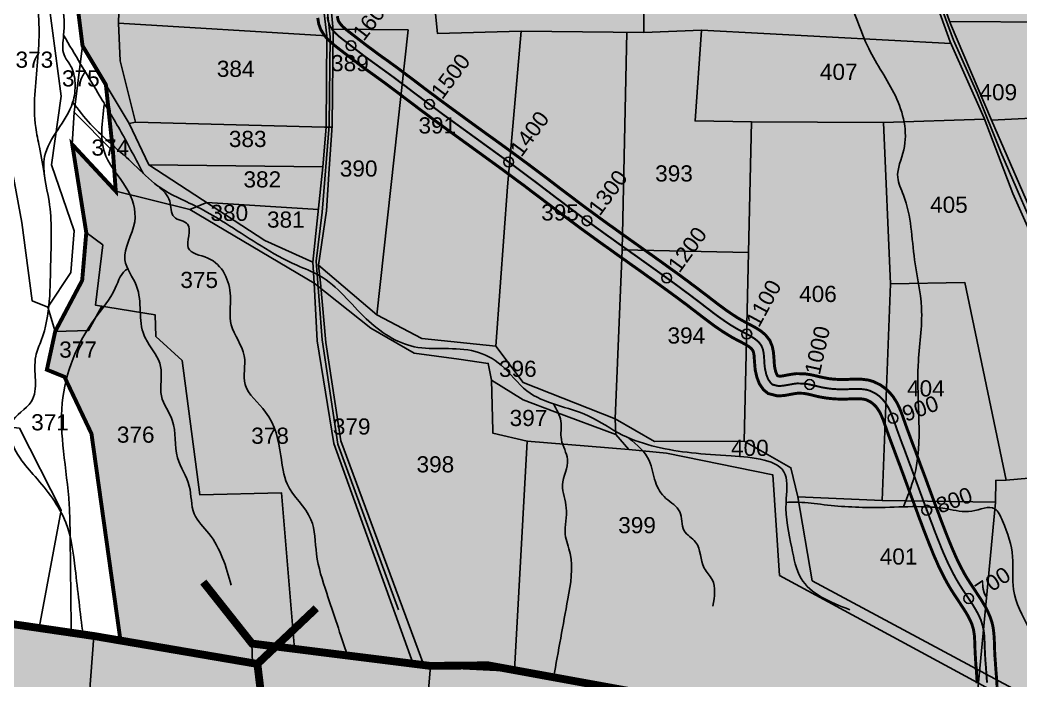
# Model space of a CAD drawing. Header units: inches. Extents: x 198958 to 218693, y 1596361 to 1611769.
# Drawn here: x 200567 to 201588, y 1604684 to 1605359 of the extents above; entities that cross this region are included whole.
import ezdxf
from ezdxf.enums import TextEntityAlignment as Align

# ---------------------------------------------------------------- set-up
doc = ezdxf.new("R2010")
doc.units = ezdxf.units.IN
doc.header["$LTSCALE"] = 15
doc.header["$MEASUREMENT"] = 0
doc.header["$PDMODE"] = 32
doc.header["$PDSIZE"] = 10
for name, pattern in [('ACAD_ISO02W100', [15, 12, -3]), ('ACAD_ISO03W100', [30, 12, -18]), ('HIDDEN2', [0.1875, 0.125, -0.0625])]:
    doc.linetypes.add(name, pattern=pattern)
for name, color, linetype in [('CANAL1', 7, 'Continuous'), ('CHANAGE', 1, 'Continuous'), ('PLOT', 7, 'Continuous'), ('PLOT NO', 7, 'Continuous'), ('PLOTS', 7, 'Continuous'), ('PLOTS NO', 7, 'Continuous'), ('ROADS', 1, 'Continuous'), ('STREAM', 4, 'Continuous'), ('STREAMS', 4, 'Continuous'), ('VILLAGE BOUNDAY', 5, 'Continuous'), ('VILLAGE BOUNDRY', 5, 'Continuous'), ('WUA-11', 3, 'Continuous')]:
    doc.layers.add(name, color=color, linetype=linetype)
doc.styles.get("Standard").update_dxf_attribs({"font": 'arial.ttf'})
pattern_1 = [(45, (0, 0), (-0.088388347648, 0.088388347648), [])]

msp = doc.modelspace()

# ---------------------------------------------------------------- hatches: boundary and pattern name
at = {"layer": 'PLOTS NO', "true_color": 0xa953a0}
h = msp.add_hatch(dxfattribs=at)
h.set_pattern_fill('ANSI31', color=215)
h.set_pattern_definition(pattern_1)
h.paths.add_polyline_path([(200669.6, 1604725.3), (200640, 1604936.4), (200614.1, 1604990.9), (200612.5, 1604994.4), (200594.5, 1605001.7), (200603, 1605040.8), (200630.5, 1605092.8), (200634.7, 1605141.6), (200620.4, 1605231.6), (200664.8, 1605183.8), (200661.9, 1605224.7), (200654.7, 1605292.6), (200630.9, 1605332.3), (200626.2, 1605369.8), (200599.5, 1605459.7), (200586.1, 1605543), (200576.3, 1605581.9), (200579, 1605637.5), (200607.6, 1605709.2), (200597.8, 1605812), (200604.8, 1605829.6), (200609.9, 1605897.4), (200594.7, 1605947.7), (200584.1, 1606001.2), (200567.7, 1606040.7), (200617.8, 1606151.4), (200637.8, 1606194.2), (200684.9, 1606400.6), (200697.3, 1606443.9), (200717.7, 1606460.5), (200794.9, 1606451.2), (200840.6, 1606445.7), (200869.3, 1606442.3), (200876.6, 1606441.4), (200968.2, 1606525.2), (200995.3, 1606528.8), (201055.4, 1606489.3), (201076, 1606474.4), (201096.6, 1606443.9), (201109.1, 1606428.3), (201137.5, 1606424), (201162.3, 1606401.6), (201191.7, 1606369.5), (201194.7, 1606366.9), (201187, 1606365), (201204.8, 1606362.7), (201220.2, 1606310), (201226.4, 1606220.5), (201229.7, 1606102.5), (201393.7, 1606089.6), (201386.5, 1605977), (201484.6, 1605960.8), (201580.7, 1605944.9), (201582.6, 1605854.4), (201584, 1605785.8), (201604.1, 1605782.4), (201685.4, 1605772.4), (201787.6, 1605759.8), (201809, 1605556.7), (201819.2, 1605452.3), (201828.9, 1605355.2), (201845.1, 1605193.9), (201860.3, 1605022), (201864.4, 1604942.8), (201834.1, 1604839.4), (201830.8, 1604830.9), (201797.7, 1604686.4), (201779.7, 1604569.4), (201777.7, 1604555.9), (201763, 1604460.3), (201760.4, 1604436.4), (201730.7, 1604444.1), (201633.8, 1604464.2), (201593.5, 1604474.7), (201530.4, 1604501.6), (201487.4, 1604520.6), (201462.8, 1604544.5), (201407.3, 1604652.3), (201295.4, 1604657.7), (201263.6, 1604661.7), (201219.8, 1604668.1), (201071.5, 1604695.1), (200985.8, 1604699.4), (200828, 1604719.1), (200809.3, 1604701.4)])
at = {"layer": 'PLOTS NO', "true_color": 0x58ba48}
h = msp.add_hatch(dxfattribs=at)
h.set_pattern_fill('ANSI31', color=85)
h.set_pattern_definition(pattern_1)
edge = h.paths.add_edge_path()
edge.add_line((200568.4, 1603728.4), (200599.9, 1603803.1))
edge.add_line((200599.9, 1603803.1), (200602.9, 1603808.1))
edge.add_line((200602.9, 1603808.1), (200604.8, 1603818.3))
edge.add_line((200604.8, 1603818.3), (200605.2, 1603826.2))
edge.add_line((200605.2, 1603826.2), (200599.4, 1603856.3))
edge.add_line((200599.4, 1603856.3), (200605.3, 1603899.6))
edge.add_line((200605.3, 1603899.6), (200606.4, 1603911.4))
edge.add_line((200606.4, 1603911.4), (200602.4, 1603918.7))
edge.add_line((200602.4, 1603918.7), (200599.7, 1603920.5))
edge.add_line((200599.7, 1603920.5), (200604.4, 1603941.5))
edge.add_line((200604.4, 1603941.5), (200583, 1604238.1))
edge.add_line((200583, 1604238.1), (200575.4, 1604251.6))
edge.add_line((200575.4, 1604251.6), (200577.2, 1604319.7))
edge.add_line((200577.2, 1604319.7), (200581.1, 1604320.3))
edge.add_line((200581.1, 1604320.3), (200586.9, 1604388.9))
edge.add_line((200586.9, 1604388.9), (200530.5, 1604393.4))
edge.add_line((200530.5, 1604393.4), (200534.8, 1604492.6))
edge.add_line((200534.8, 1604492.6), (200533.6, 1604593.1))
edge.add_line((200533.6, 1604593.1), (200548.7, 1604743.6))
edge.add_line((200548.7, 1604743.6), (200642.5, 1604729.9))
edge.add_line((200642.5, 1604729.9), (200809.3, 1604701.4))
edge.add_line((200809.3, 1604701.4), (200828, 1604719.1))
edge.add_line((200828, 1604719.1), (200985.8, 1604699.4))
edge.add_line((200985.8, 1604699.4), (201071.5, 1604695.1))
edge.add_line((201071.5, 1604695.1), (201294.6, 1604657.1))
edge.add_line((201294.6, 1604657.1), (201407.8, 1604653.1))
edge.add_line((201407.8, 1604653.1), (201463.1, 1604545))
edge.add_line((201463.1, 1604545), (201486.8, 1604520.1))
edge.add_line((201486.8, 1604520.1), (201528, 1604502.3))
edge.add_line((201528, 1604502.3), (201591.6, 1604474.8))
edge.add_line((201591.6, 1604474.8), (201726.6, 1604446.5))
edge.add_line((201726.6, 1604446.5), (201763.4, 1604425))
edge.add_line((201763.4, 1604425), (201789.3, 1604412.9))
edge.add_line((201789.3, 1604412.9), (201800.5, 1604311.8))
edge.add_line((201800.5, 1604311.8), (201799.4, 1604302.4))
edge.add_line((201799.4, 1604302.4), (201751.4, 1604314.8))
edge.add_line((201751.4, 1604314.8), (201724, 1604196.8))
edge.add_line((201724, 1604196.8), (201716, 1604170))
edge.add_line((201716, 1604170), (201681.1, 1604176.1))
edge.add_line((201681.1, 1604176.1), (201672.4, 1604106.5))
edge.add_line((201672.4, 1604106.5), (201662.3, 1604050.7))
edge.add_line((201662.3, 1604050.7), (201653.4, 1603998.3))
edge.add_line((201653.4, 1603998.3), (201619, 1603953))
edge.add_line((201619, 1603953), (201598.9, 1603888.4))
edge.add_line((201598.9, 1603888.4), (201566.6, 1603764.8))
edge.add_line((201566.6, 1603764.8), (201410.8, 1603786.7))
edge.add_line((201410.8, 1603786.7), (201393.5, 1603788.6))
edge.add_line((201393.5, 1603788.6), (201301.3, 1603808.7))
edge.add_line((201301.3, 1603808.7), (201301.2, 1603808.7))
edge.add_line((201301.2, 1603808.7), (201296.7, 1603810.5))
edge.add_line((201296.7, 1603810.5), (201265.4, 1603823))
edge.add_line((201265.4, 1603823), (201093.8, 1603860.6))
edge.add_line((201093.8, 1603860.6), (201018.6, 1603873.6))
edge.add_line((201018.6, 1603873.6), (201004.8, 1603774.2))
edge.add_line((201004.8, 1603774.2), (200996.4, 1603705.2))
edge.add_line((200996.4, 1603705.2), (200932.1, 1603710.4))
edge.add_line((200932.1, 1603710.4), (200921.2, 1603693.4))
edge.add_line((200921.2, 1603693.4), (200569.6, 1603729.8))

# ---------------------------------------------------------------- linework, layer by layer
at = {"layer": 'CANAL1', "color": 200, "linetype": 'ByBlock', "ltscale": 40, "const_width": 3}
for points in [[(201543.8, 1604681.7), (201543.5, 1604686.6), (201543.3, 1604689.8), (201542.8, 1604696.5), (201542.4, 1604701.4), (201542.1, 1604706.4), (201541.8, 1604711.5), (201541.6, 1604715.1), (201541.4, 1604721.6), (201541.2, 1604726.3), (201540.9, 1604730.8), (201540.3, 1604734.9), (201539.7, 1604737.8), (201538.2, 1604742.5), (201536.5, 1604746.3), (201534.5, 1604750.2), (201532.2, 1604754.2), (201530.2, 1604757.3), (201527, 1604762.2), (201524.3, 1604766.3), (201521.6, 1604770.4), (201518.8, 1604774.7), (201516.4, 1604778.5), (201513.5, 1604783.5), (201511, 1604788.1), (201508.6, 1604792.7), (201506.3, 1604797.3), (201504.1, 1604801.9), (201502.1, 1604806.6), (201500, 1604811.2), (201498.1, 1604815.9), (201496.2, 1604820.6), (201494.4, 1604825.1), (201492.5, 1604829.9), (201490.7, 1604834.6), (201488.9, 1604839.2), (201487.2, 1604843.9), (201485.4, 1604848.5), (201483.7, 1604853.1), (201482, 1604857.8), (201480.3, 1604862.4), (201478.6, 1604867), (201476.7, 1604872), (201475.1, 1604876.3), (201473.4, 1604880.9), (201471.7, 1604885.6), (201470, 1604890.2), (201468.1, 1604895.4), (201466.6, 1604899.4), (201464.9, 1604904.1), (201463.1, 1604908.7), (201461.4, 1604913.3), (201459.4, 1604918.7), (201458, 1604922.5), (201456.2, 1604927.2), (201454.5, 1604931.8), (201452.8, 1604936.5), (201450.7, 1604942.4), (201449.5, 1604945.9), (201447.9, 1604950.4), (201446.2, 1604954.5), (201444.5, 1604958.1), (201441.7, 1604962.5), (201440.2, 1604964.4), (201437.4, 1604967), (201434.7, 1604969), (201430.9, 1604970.9), (201428.7, 1604971.5), (201425.1, 1604972), (201421, 1604972.1), (201416.3, 1604972), (201409.8, 1604971.7), (201405.8, 1604971.7), (201400.4, 1604971.8), (201395, 1604972.2), (201389.6, 1604972.8), (201382.7, 1604974), (201379.2, 1604974.8), (201374.5, 1604976), (201370.1, 1604977), (201366.2, 1604977.6), (201360.5, 1604977.7), (201358.2, 1604977.4), (201353.1, 1604976.5), (201347.3, 1604975.4), (201340.2, 1604974.9), (201330.5, 1604977.4), (201325.8, 1604981.2), (201321.6, 1604987.2), (201319, 1604994), (201317.3, 1605001.4), (201316.8, 1605006.9), (201316.4, 1605012.3), (201316.1, 1605016.6), (201315.5, 1605019.7), (201314.8, 1605021.4), (201313.4, 1605023.2), (201311.1, 1605025.1), (201307.6, 1605027.3), (201303.3, 1605029.7), (201298.4, 1605032.2), (201293.6, 1605034.8), (201289, 1605037.6), (201284.5, 1605040.4), (201280.2, 1605043.3), (201276, 1605046.2), (201271.9, 1605049.2), (201268, 1605052.2), (201264.1, 1605055.1), (201260.2, 1605058.1), (201255.9, 1605061.4), (201252.6, 1605063.9), (201248.8, 1605066.9), (201244.9, 1605069.8), (201241, 1605072.7), (201237.1, 1605075.6), (201233.1, 1605078.5), (201229.2, 1605081.4), (201225.2, 1605084.3), (201221.2, 1605087.2), (201217.2, 1605090.1), (201213.2, 1605093), (201209.1, 1605095.9), (201205.1, 1605098.8), (201201.1, 1605101.7), (201195.7, 1605105.5), (201193, 1605107.4), (201188.9, 1605110.3), (201184.9, 1605113.2), (201180.9, 1605116), (201176.8, 1605118.9), (201172.8, 1605121.8), (201168.8, 1605124.7), (201164.8, 1605127.5), (201160.7, 1605130.4), (201156.7, 1605133.3), (201152.7, 1605136.2), (201148.7, 1605139.1), (201144.7, 1605142), (201140.7, 1605144.9), (201136.7, 1605147.9), (201134.7, 1605149.4), (201128.7, 1605153.8), (201124.8, 1605156.7), (201120.8, 1605159.7), (201116.9, 1605162.7), (201112.9, 1605165.7), (201109, 1605168.7), (201105, 1605171.7), (201101.1, 1605174.7), (201097.2, 1605177.7), (201093.3, 1605180.6), (201089.3, 1605183.6), (201085.4, 1605186.6), (201081.5, 1605189.6), (201077.5, 1605192.5), (201074.8, 1605194.5), (201069.6, 1605198.4), (201065.7, 1605201.3), (201061.7, 1605204.2), (201057.8, 1605207.1), (201053.8, 1605210), (201049.8, 1605212.9), (201045.8, 1605215.8), (201041.8, 1605218.7), (201037.8, 1605221.6), (201033.8, 1605224.5), (201029.8, 1605227.4), (201025.8, 1605230.3), (201021.8, 1605233.2), (201017.8, 1605236.1), (201013.8, 1605239), (201009.8, 1605241.9), (201005.8, 1605244.8), (201001.8, 1605247.7), (200997.8, 1605250.6), (200993.8, 1605253.5), (200989.8, 1605256.5), (200985.8, 1605259.4), (200981.9, 1605262.4), (200977.9, 1605265.3), (200973.9, 1605268.3), (200970, 1605271.3), (200966, 1605274.3), (200962.1, 1605277.2), (200958.2, 1605280.2), (200954.2, 1605283.2), (200950.3, 1605286.2), (200946.4, 1605289.1), (200942.5, 1605292), (200938.5, 1605295), (200934.1, 1605298.2), (200930.6, 1605300.7), (200926.6, 1605303.6), (200922.5, 1605306.5), (200918.5, 1605309.4), (200913.7, 1605312.9), (200910.5, 1605315.4), (200906.6, 1605318.3), (200902.7, 1605321.4), (200898.8, 1605324.4), (200893.8, 1605328.2), (200890.6, 1605330.7), (200886.2, 1605334.2), (200881.9, 1605338.1), (200877.7, 1605342.8), (200874, 1605348.8), (200871.9, 1605354.6), (200870.9, 1605360.8)], [(201564.1, 1604678), (201563.8, 1604683), (201563.5, 1604688), (201563.2, 1604691.3), (201562.7, 1604697.9), (201562.4, 1604702.8), (201562, 1604707.7), (201561.7, 1604712.5), (201561.6, 1604715.9), (201561.4, 1604722.2), (201561.2, 1604727.4), (201560.8, 1604732.8), (201560.1, 1604738.4), (201559.1, 1604743), (201556.9, 1604749.6), (201554.6, 1604754.9), (201552.1, 1604759.8), (201549.3, 1604764.5), (201547.1, 1604768.1), (201543.7, 1604773.2), (201541, 1604777.4), (201538.3, 1604781.4), (201535.7, 1604785.4), (201533.5, 1604788.8), (201530.8, 1604793.4), (201528.6, 1604797.5), (201526.4, 1604801.7), (201524.3, 1604805.9), (201522.3, 1604810.2), (201520.4, 1604814.6), (201518.4, 1604819.1), (201516.6, 1604823.5), (201514.7, 1604828.1), (201513, 1604832.4), (201511.1, 1604837.2), (201509.4, 1604841.7), (201507.6, 1604846.3), (201505.9, 1604850.9), (201504.2, 1604855.5), (201502.4, 1604860.1), (201500.7, 1604864.7), (201499, 1604869.3), (201497.3, 1604874), (201495.5, 1604878.9), (201493.9, 1604883.2), (201492.2, 1604887.9), (201490.5, 1604892.5), (201488.8, 1604897.1), (201486.8, 1604902.3), (201485.3, 1604906.4), (201483.6, 1604911), (201481.9, 1604915.7), (201480.2, 1604920.3), (201478.1, 1604925.7), (201476.7, 1604929.5), (201475, 1604934.1), (201473.3, 1604938.7), (201471.6, 1604943.3), (201469.6, 1604949), (201468.3, 1604952.6), (201466.6, 1604957.5), (201464.5, 1604962.6), (201462, 1604967.9), (201457.9, 1604974.3), (201454.9, 1604977.9), (201450.4, 1604982.3), (201445, 1604986.2), (201438, 1604989.6), (201432.9, 1604991.1), (201426.8, 1604991.9), (201421, 1604992.1), (201415.6, 1604992), (201409.3, 1604991.7), (201405.9, 1604991.7), (201401.4, 1604991.8), (201396.9, 1604992.1), (201392.5, 1604992.6), (201386.7, 1604993.7), (201383.8, 1604994.3), (201379, 1604995.5), (201373.8, 1604996.6), (201367.9, 1604997.5), (201359.5, 1604997.7), (201355.2, 1604997.2), (201349.6, 1604996.2), (201344.8, 1604995.3), (201342, 1604995.1), (201340.1, 1604995.6), (201339.4, 1604996.7), (201338.2, 1604999.7), (201337.1, 1605004.6), (201336.7, 1605008.6), (201336.4, 1605013.7), (201335.9, 1605019.4), (201334.7, 1605025.5), (201332.2, 1605031.6), (201327.8, 1605037.2), (201322.8, 1605041.4), (201317.7, 1605044.6), (201312.7, 1605047.3), (201307.9, 1605049.8), (201303.6, 1605052.2), (201299.4, 1605054.6), (201295.4, 1605057.2), (201291.5, 1605059.8), (201287.6, 1605062.5), (201283.8, 1605065.3), (201280, 1605068.1), (201276.2, 1605071), (201272.4, 1605073.9), (201268.1, 1605077.3), (201264.7, 1605079.8), (201260.8, 1605082.8), (201256.9, 1605085.8), (201252.9, 1605088.7), (201249, 1605091.7), (201245, 1605094.6), (201241, 1605097.6), (201237, 1605100.5), (201232.9, 1605103.4), (201228.9, 1605106.3), (201224.8, 1605109.3), (201220.8, 1605112.2), (201216.7, 1605115.1), (201212.7, 1605118), (201207.3, 1605121.8), (201204.6, 1605123.7), (201200.5, 1605126.6), (201196.5, 1605129.5), (201192.4, 1605132.4), (201188.4, 1605135.2), (201184.4, 1605138.1), (201180.4, 1605140.9), (201176.4, 1605143.8), (201172.4, 1605146.7), (201168.4, 1605149.5), (201164.4, 1605152.4), (201160.4, 1605155.3), (201156.5, 1605158.2), (201152.5, 1605161.1), (201148.6, 1605164), (201146.6, 1605165.4), (201140.7, 1605169.8), (201136.8, 1605172.7), (201132.9, 1605175.7), (201128.9, 1605178.7), (201125, 1605181.6), (201121.1, 1605184.6), (201117.1, 1605187.6), (201113.2, 1605190.6), (201109.3, 1605193.6), (201105.4, 1605196.6), (201101.4, 1605199.6), (201097.5, 1605202.5), (201093.5, 1605205.5), (201089.5, 1605208.5), (201086.8, 1605210.6), (201081.6, 1605214.4), (201077.6, 1605217.4), (201073.6, 1605220.3), (201069.6, 1605223.3), (201065.6, 1605226.2), (201061.6, 1605229.1), (201057.6, 1605232), (201053.6, 1605234.9), (201049.6, 1605237.8), (201045.5, 1605240.7), (201041.5, 1605243.6), (201037.5, 1605246.5), (201033.5, 1605249.4), (201029.5, 1605252.3), (201025.5, 1605255.2), (201021.5, 1605258.1), (201017.6, 1605261), (201013.6, 1605263.9), (201009.6, 1605266.8), (201005.6, 1605269.7), (201001.7, 1605272.6), (200997.7, 1605275.5), (200993.8, 1605278.4), (200989.9, 1605281.4), (200985.9, 1605284.3), (200982, 1605287.2), (200978.1, 1605290.2), (200974.2, 1605293.2), (200970.2, 1605296.2), (200966.3, 1605299.2), (200962.3, 1605302.1), (200958.4, 1605305.1), (200954.4, 1605308.1), (200950.4, 1605311.1), (200945.8, 1605314.4), (200942.3, 1605317), (200938.2, 1605319.8), (200934.2, 1605322.7), (200930.3, 1605325.6), (200925.7, 1605329), (200922.6, 1605331.3), (200918.7, 1605334.2), (200914.9, 1605337.2), (200911, 1605340.2), (200906, 1605344.1), (200903, 1605346.4), (200899.2, 1605349.4), (200896.1, 1605352.2), (200893.8, 1605354.9), (200892.1, 1605357.5), (200891.4, 1605359.6), (200890.9, 1605362.6)]]:
    msp.add_lwpolyline(points, dxfattribs=at)
at = {"layer": 'CANAL1', "color": 1, "linetype": 'HIDDEN2', "ltscale": 25, "const_width": 2}
msp.add_lwpolyline([(201553.8, 1604682.3), (201553.5, 1604687.3), (201553.2, 1604690.6), (201552.8, 1604697.2), (201552.4, 1604702.1), (201552, 1604707), (201551.8, 1604712), (201551.6, 1604715.5), (201551.4, 1604721.9), (201551.2, 1604726.9), (201550.9, 1604731.8), (201550.2, 1604736.7), (201549.4, 1604740.4), (201547.6, 1604746.1), (201545.6, 1604750.6), (201543.3, 1604755), (201540.8, 1604759.3), (201538.7, 1604762.7), (201535.4, 1604767.7), (201532.6, 1604771.8), (201529.9, 1604775.9), (201527.2, 1604780.1), (201525, 1604783.6), (201522.1, 1604788.5), (201519.8, 1604792.8), (201517.5, 1604797.2), (201515.3, 1604801.6), (201513.2, 1604806.1), (201511.2, 1604810.6), (201509.2, 1604815.1), (201507.3, 1604819.7), (201505.5, 1604824.3), (201503.7, 1604828.7), (201501.8, 1604833.5), (201500, 1604838.1), (201498.3, 1604842.8), (201496.5, 1604847.4), (201494.8, 1604852), (201493.1, 1604856.6), (201491.4, 1604861.2), (201489.6, 1604865.9), (201487.9, 1604870.5), (201486.1, 1604875.4), (201484.5, 1604879.8), (201482.8, 1604884.4), (201481.1, 1604889), (201479.4, 1604893.7), (201477.5, 1604898.8), (201476, 1604902.9), (201474.2, 1604907.5), (201472.5, 1604912.2), (201470.8, 1604916.8), (201468.8, 1604922.2), (201467.3, 1604926), (201465.6, 1604930.6), (201463.9, 1604935.3), (201462.2, 1604939.9), (201460.2, 1604945.7), (201458.9, 1604949.3), (201457.2, 1604954), (201455.4, 1604958.5), (201453.2, 1604963), (201449.8, 1604968.4), (201447.5, 1604971.1), (201443.9, 1604974.7), (201439.8, 1604977.6), (201434.4, 1604980.2), (201430.8, 1604981.3), (201426, 1604981.9), (201421, 1604982.1), (201416, 1604982), (201409.6, 1604981.7), (201405.9, 1604981.7), (201400.9, 1604981.8), (201395.9, 1604982.1), (201391.1, 1604982.7), (201384.7, 1604983.8), (201381.5, 1604984.6), (201376.7, 1604985.7), (201372, 1604986.8), (201367.1, 1604987.5), (201360, 1604987.7), (201356.7, 1604987.3), (201351.3, 1604986.3), (201346, 1604985.4), (201341.1, 1604985), (201335, 1604986.5), (201333.2, 1604988.1), (201330.5, 1604991.9), (201328.6, 1604996.8), (201327.2, 1605003), (201326.7, 1605007.7), (201326.4, 1605013), (201326, 1605018), (201325.1, 1605022.6), (201323.5, 1605026.5), (201320.6, 1605030.2), (201316.9, 1605033.2), (201312.6, 1605036), (201308, 1605038.5), (201303.2, 1605041), (201298.6, 1605043.5), (201294.2, 1605046.1), (201289.9, 1605048.8), (201285.8, 1605051.6), (201281.8, 1605054.4), (201277.9, 1605057.2), (201274, 1605060.1), (201270.2, 1605063.1), (201266.3, 1605066), (201262, 1605069.4), (201258.7, 1605071.9), (201254.8, 1605074.8), (201250.9, 1605077.8), (201247, 1605080.7), (201243, 1605083.6), (201239.1, 1605086.6), (201235.1, 1605089.5), (201231.1, 1605092.4), (201227.1, 1605095.3), (201223, 1605098.2), (201219, 1605101.1), (201215, 1605104), (201210.9, 1605106.9), (201206.9, 1605109.8), (201201.5, 1605113.6), (201198.8, 1605115.6), (201194.7, 1605118.5), (201190.7, 1605121.3), (201186.7, 1605124.2), (201182.6, 1605127.1), (201178.6, 1605129.9), (201174.6, 1605132.8), (201170.6, 1605135.7), (201166.6, 1605138.5), (201162.6, 1605141.4), (201158.6, 1605144.3), (201154.6, 1605147.2), (201150.6, 1605150.1), (201146.6, 1605153), (201142.6, 1605155.9), (201140.6, 1605157.4), (201134.7, 1605161.8), (201130.8, 1605164.7), (201126.8, 1605167.7), (201122.9, 1605170.7), (201119, 1605173.7), (201115, 1605176.6), (201111.1, 1605179.6), (201107.2, 1605182.6), (201103.2, 1605185.6), (201099.3, 1605188.6), (201095.4, 1605191.6), (201091.4, 1605194.6), (201087.5, 1605197.5), (201083.5, 1605200.5), (201080.8, 1605202.5), (201075.6, 1605206.4), (201071.6, 1605209.4), (201067.7, 1605212.3), (201063.7, 1605215.2), (201059.7, 1605218.1), (201055.7, 1605221), (201051.7, 1605223.9), (201047.7, 1605226.8), (201043.7, 1605229.7), (201039.7, 1605232.6), (201035.7, 1605235.5), (201031.7, 1605238.4), (201027.7, 1605241.3), (201023.7, 1605244.2), (201019.7, 1605247.1), (201015.7, 1605250), (201011.7, 1605252.9), (201007.7, 1605255.8), (201003.7, 1605258.7), (200999.7, 1605261.6), (200995.8, 1605264.5), (200991.8, 1605267.5), (200987.8, 1605270.4), (200983.9, 1605273.3), (200979.9, 1605276.3), (200976, 1605279.3), (200972.1, 1605282.2), (200968.1, 1605285.2), (200964.2, 1605288.2), (200960.3, 1605291.2), (200956.3, 1605294.1), (200952.4, 1605297.1), (200948.4, 1605300.1), (200944.4, 1605303), (200939.9, 1605306.3), (200936.4, 1605308.8), (200932.4, 1605311.7), (200928.4, 1605314.6), (200924.4, 1605317.5), (200919.7, 1605320.9), (200916.5, 1605323.3), (200912.7, 1605326.3), (200908.8, 1605329.3), (200904.9, 1605332.3), (200899.9, 1605336.2), (200896.8, 1605338.5), (200892.7, 1605341.8), (200889, 1605345.2), (200885.7, 1605348.8), (200883, 1605353.2), (200881.7, 1605357.1), (200880.9, 1605361.7)], dxfattribs=at)
at = {"layer": 'CHANAGE'}
for p in [(200904.8, 1605332.4), (200984.9, 1605272.6), (201065.7, 1605213.7), (201145.7, 1605153.7), (201227, 1605095.4), (201308.7, 1605038.1), (201372.9, 1604986.6), (201457.9, 1604952.2), (201492.4, 1604858.3), (201535.1, 1604768.2)]:
    msp.add_point(p, dxfattribs=at)
at = {"layer": 'PLOT'}
msp.add_lwpolyline([(200826.7, 1604497), (200682.4, 1604498.6), (200631.4, 1604585.9), (200642.5, 1604729.9)], dxfattribs=at)
at = {"layer": 'PLOTS', "color": 0}
for points in [[(201904, 1604763.7), (201834.1, 1604839.4), (201766.7, 1604910.9), (201702.8, 1604996.3), (201622.3, 1605109.3), (201558.5, 1605256.3), (201516.4, 1605354.6), (201480.4, 1605454.6), (201453.8, 1605497.6), (201374, 1605578.7), (201243.3, 1605849.2), (201174.3, 1605852.5)], [(201761.7, 1604905.6), (201715, 1604966.8), (201617.4, 1605098.2), (201580.1, 1605181.7), (201550.8, 1605258.5), (201516.2, 1605336.4), (201473.4, 1605455.9), (201441.1, 1605499.6), (201364.4, 1605576), (201290.3, 1605735.2)], [(201169.4, 1605555.9), (201201.3, 1605552), (201201.8, 1605535.5), (201203.8, 1605346), (201078.4, 1605347.1)], [(200634.7, 1605141.6), (200620.4, 1605231.6), (200622.5, 1605264.4), (200630.9, 1605332.3), (200626.2, 1605369.8), (200599.5, 1605459.7), (200595, 1605492.3), (200586.1, 1605543), (200556.9, 1605539.6)], [(200586.1, 1605543), (200671.1, 1605549), (200763.7, 1605542.9), (200867.6, 1605530.1), (200875, 1605529.3), (200874.8, 1605477.8), (200886.6, 1605347.9), (200885.7, 1605251.1), (200882.7, 1605206.6), (200879.8, 1605163.9), (200871.8, 1605108.5), (200931.2, 1605057.7), (200963, 1605348.6), (200886.6, 1605349.3)], [(200651.2, 1605547.6), (200685.2, 1605475.4), (200666.2, 1605439.3), (200669.7, 1605422.7), (200667.5, 1605355.3), (200669.2, 1605317.1), (200685, 1605254.3), (200877.7, 1605249.1), (200885.6, 1605249.3)], [(200669.6, 1604725.3), (200640, 1604936.4), (200612.5, 1604994.4), (200594.5, 1605001.7), (200603, 1605040.8), (200595.6, 1605065.4), (200619.1, 1605100.9), (200622.5, 1605143.4), (200599.1, 1605210.9), (200609, 1605280.8), (200590.7, 1605419.9), (200580.5, 1605450.7), (200568.8, 1605493.5), (200568, 1605522.2), (200556.9, 1605539.6), (200465.3, 1605532.4)], [(200595.6, 1605065.4), (200579.4, 1605072.1), (200568.8, 1605152.1), (200533.5, 1605341.3), (200552.7, 1605361.2), (200566.3, 1605407.6), (200538.2, 1605439.8), (200536.6, 1605538)], [(200669.7, 1605422.7), (200681.5, 1605424.3), (200694.1, 1605471.8), (200866.3, 1605460.8), (200880.3, 1605342.6)], [(201052.6, 1605025.7), (201057, 1605086.3), (201064.4, 1605188.2), (201078.4, 1605347.1), (200993.1, 1605344.7), (200980.2, 1605473.8), (200874.8, 1605477.8)], [(200879.4, 1605249.2), (200880.3, 1605342.6), (200667.5, 1605355.3)], [(201203.8, 1605346), (201262.6, 1605348.3), (201256, 1605255.7), (201313.4, 1605254.6), (201306.1, 1604928.7), (201214.6, 1604928.3), (201174.3, 1604951.6)], [(201262.6, 1605348.3), (201516.9, 1605334.7)], [(201515.6, 1605357), (201828.9, 1605355.2)], [(201174.3, 1604951.6), (201181.4, 1605124.1), (201186.2, 1605346.1)], [(200630.9, 1605332.3), (200678.5, 1605252.9), (200685, 1605254.3)], [(200620.4, 1605231.6), (200664.8, 1605183.8), (200659, 1605265.6), (200654.7, 1605292.6)], [(201837.4, 1605270.4), (201558.5, 1605256.3)], [(200622.5, 1605264.4), (200661.9, 1605224.7)], [(201448.3, 1605253.9), (201551.2, 1605257.4)], [(200678.5, 1605252.9), (200698.7, 1605210.7), (200876.2, 1605208.7), (200879.4, 1605249.2)], [(201455.4, 1605089.3), (201448.3, 1605253.9), (201313.4, 1605254.6)], [(200876.2, 1605208.7), (200865.9, 1605111.4), (200817, 1605133.6), (200698.7, 1605210.7)], [(200664.8, 1605183.8), (200740.5, 1605165.2), (200757.8, 1605172.2)], [(200740.5, 1605165.2), (200867.1, 1605089.9), (200865.9, 1605111.4)], [(200757.8, 1605172.2), (200871.6, 1605165.1)], [(200847.2, 1604716.7), (200833.9, 1604876.2), (200750.7, 1604873.9), (200732.4, 1605011.1), (200705.7, 1605035.7), (200705, 1605057.6), (200644.1, 1605067.7), (200651.5, 1605129), (200634.7, 1605141.6), (200630.5, 1605092.8), (200603, 1605040.8)], [(201181.4, 1605124.1), (201310.4, 1605121.3)], [(200979, 1604700.3), (200894.4, 1604929), (200879.3, 1605029.4), (200873.6, 1605090.3), (200871.8, 1605108.5)], [(200867.1, 1605089.9), (200870.4, 1605031.1), (200887.4, 1604926.5), (200968.2, 1604701.6)], [(200867.1, 1605089.9), (200925, 1605044), (200969.4, 1605018.5), (201015, 1605012.6), (201044.9, 1605008.1), (201048.1, 1604991.1), (201049.5, 1604939.7), (201049.6, 1604936.9), (201084.7, 1604928.9), (201071.5, 1604695.1)], [(201360.7, 1604871.9), (201446.7, 1604868.3), (201562.4, 1604866.4), (201562.8, 1604888.7), (201573.5, 1604889), (201531.3, 1605090.6), (201455.4, 1605089.3), (201446.7, 1604868.3)], [(200603, 1605040.8), (200637, 1605041.8), (200650.5, 1605066.6)], [(201175.1, 1604935.6), (201174.3, 1604951.6), (201080.5, 1604988.5), (201052.6, 1605025.7), (200977.1, 1605033.4), (200931.2, 1605057.7)], [(201084.7, 1604928.9), (201188.5, 1604920.3), (201175.1, 1604935.6), (201112.9, 1604958.8), (201080.6, 1604970.9), (201048.1, 1604991.1)], [(200397.3, 1604960.2), (200566.5, 1604942), (200609.1, 1604858.4), (200586.6, 1604738.1)], [(201188.5, 1604920.3), (201226.8, 1604916.5), (201335.4, 1604894.3), (201342.1, 1604791.7), (202093.1, 1604385.2)], [(202130, 1604381.4), (201375.5, 1604786.3), (201360.7, 1604871.9), (201353.8, 1604901.6), (201306.1, 1604928.7)], [(201573.5, 1604889), (201761.7, 1604905.6), (201907.7, 1604747.9)], [(201562.4, 1604866.2), (201528, 1604502.3)]]:
    msp.add_lwpolyline(points, dxfattribs=at)
at = {"layer": 'PLOTS'}
msp.add_lwpolyline([(200826.4, 1604523.7), (200859.3, 1604529.2), (200909.6, 1604532.4), (200969.2, 1604526.8), (200972.8, 1604625.2), (200982.3, 1604654.3), (200985.8, 1604699.4)], dxfattribs=at)
at = {"layer": 'ROADS', "linetype": 'ACAD_ISO03W100'}
for points in [[(200893.3, 1606465.2), (200871.6, 1606421.6), (200863.4, 1606350), (200847.1, 1606207.5), (200865.6, 1606031.9), (200870.7, 1605889.5), (200870.5, 1605855.6), (200870.2, 1605822), (200871.5, 1605521.8), (200870.2, 1605464.5), (200883.7, 1605341.6), (200882.7, 1605250.8), (200875.4, 1605162.6), (200869.4, 1605112.6), (200875.3, 1605032.1), (200891.4, 1604925.6), (200973.9, 1604700.9)], [(201906.1, 1604754.5), (201835.1, 1604831.1), (201761.8, 1604910.9), (201685.9, 1605012.6), (201619, 1605105.4), (201567.9, 1605223.6), (201543.8, 1605283.9), (201519.7, 1605338.1), (201477.4, 1605453.7), (201448.3, 1605498.5), (201367.8, 1605578.3), (201292.5, 1605738.8), (201237.4, 1605849.5), (201189.6, 1605964.2), (201166.5, 1606006.2), (201126, 1606082.4), (201062.7, 1606163.4), (200991.4, 1606247.4), (200940.7, 1606312.8), (200891.4, 1606385.2), (200876.3, 1606409.2), (200871.6, 1606421.6)]]:
    msp.add_lwpolyline(points, dxfattribs=at)
at = {"layer": 'STREAM'}
msp.add_spline([(200541.3, 1604745.1), (200531.9, 1604722), (200521.1, 1604695.5), (200526.6, 1604672.5), (200521.6, 1604645.5), (200519.5, 1604620.2), (200520.8, 1604575.4), (200516.8, 1604522.8), (200521.8, 1604490.8), (200519.7, 1604465.8), (200522.9, 1604431.4), (200514.1, 1604378.1), (200507, 1604342.1), (200504, 1604301), (200502.6, 1604246.7), (200523.5, 1604201.3), (200521.3, 1604166.4), (200530.8, 1604071), (200539.6, 1604034.7), (200534.6, 1604002.6), (200554.9, 1603953.4), (200572.8, 1603927.6), (200602.6, 1603915.4), (200602.8, 1603892.1), (200599.3, 1603848.5), (200602.1, 1603811.8), (200578.1, 1603775), (200572.6, 1603743.5), (200549.2, 1603706.7), (200546.4, 1603673.4), (200546.6, 1603650.6), (200543.5, 1603630.1), (200534.8, 1603608.1), (200524.7, 1603572.9), (200500.1, 1603528.9), (200489.8, 1603507.4), (200487.6, 1603475.8), (200508.3, 1603452.7), (200525.3, 1603404.1), (200543.7, 1603379.9), (200558.4, 1603360.3), (200569.1, 1603337.3), (200604.4, 1603321.2), (200631.3, 1603302.4), (200648.8, 1603280.3), (200669.4, 1603223.5), (200674.4, 1603207.1), (200674.5, 1603199.1), (200688.8, 1603179.2), (200698.5, 1603148.3), (200710.5, 1603134.4), (200723.3, 1603075.7), (200741, 1603046.8), (200747.3, 1603027.5), (200749.1, 1603012.2), (200771.7, 1602987.7), (200774.3, 1602967.6), (200800.4, 1602946), (200803.4, 1602929.2), (200805.7, 1602920), (200803.8, 1602900.2), (200807, 1602880), (200806.9, 1602861.5), (200792.2, 1602835.3), (200786.9, 1602800.2), (200789.3, 1602789.1), (200791.4, 1602773.2)], degree=3, dxfattribs=at)
at = {"layer": 'STREAMS'}
for points, knots in [([(200542, 1606738.6), (200533.4, 1606725.9), (200517.8, 1606702.8), (200492.5, 1606652.8), (200523, 1606588.3), (200492.6, 1606530), (200500.2, 1606485), (200485, 1606456.3), (200486.7, 1606423.5), (200473.4, 1606388), (200481.1, 1606354.7), (200471.7, 1606317.3), (200477.4, 1606274.1), (200478.4, 1606226.1), (200476.5, 1606180.9), (200492.1, 1606135.8), (200514.7, 1606097.1), (200534, 1606062.1), (200554.8, 1606045.6), (200565, 1606026.9), (200561.8, 1606001.7), (200576.6, 1605978.9), (200592.9, 1605955), (200587.5, 1605933.5), (200597.8, 1605917.4), (200597.3, 1605897.8), (200588.2, 1605878.1), (200593.3, 1605855.1), (200582.4, 1605826.5), (200587.9, 1605795.6), (200588.4, 1605762.5), (200587.6, 1605733.9), (200595, 1605703), (200579.3, 1605684.7), (200573, 1605667.3), (200579.4, 1605648), (200555.5, 1605629.4), (200576.5, 1605601.8), (200560.8, 1605573), (200566.6, 1605542.5), (200581.9, 1605512.7), (200586.8, 1605480.8), (200589.1, 1605447.4), (200603.3, 1605414.5), (200611.3, 1605378.8), (200612.8, 1605346.9), (200608.9, 1605324.4), (200620.9, 1605311), (200624.3, 1605293.7), (200620.5, 1605259.9), (200582.6, 1605226.6), (200600.8, 1605168.2), (200597.4, 1605106.6), (200598.5, 1605051.2), (200577.6, 1605006.9), (200591, 1604969.7), (200548.2, 1604949), (200563.9, 1604912.8), (200589.5, 1604885.5), (200617.4, 1604849.7), (200621.5, 1604814.5), (200623.4, 1604798.3), (200626, 1604776.1), (200628.6, 1604753.8), (200631.2, 1604731.6)], [0, 0, 0, 0, 46.376503, 84.353614, 160.885252, 234.436385, 267.742677, 292.135715, 328.461965, 363.539127, 403.174832, 426.768944, 477.52171, 531.918338, 571.624976, 611.882559, 672.282236, 707.405058, 729.458692, 751.608675, 767.326448, 802.881955, 829.445549, 850.220137, 863.370211, 884.315675, 905.942699, 926.990635, 951.659485, 994.848747, 1018.524468, 1050.77975, 1082.21499, 1105.986661, 1118.953457, 1136.266556, 1161.131995, 1188.854441, 1217.580049, 1251.069963, 1277.63614, 1317.960908, 1346.548042, 1377.41856, 1424.589768, 1454.755039, 1474.894065, 1487.730474, 1505.903565, 1526.104386, 1588.170441, 1633.995221, 1694.568439, 1776.679023, 1793.865547, 1840.432157, 1869.903153, 1907.190739, 1931.330333, 1987.822767, 2036.181597, 2036.181597, 2036.181597, 2102.46198, 2102.46198, 2102.46198, 2102.46198]), ([(201413.7, 1604756.7), (201393.6, 1604764.6), (201362.6, 1604776.9), (201353.8, 1604825.4), (201346.1, 1604858.5), (201354.7, 1604909.5), (201280, 1604914.6), (201230, 1604917.8), (201179.7, 1604933.8), (201141, 1604962.5), (201088.1, 1604968.1), (201061.6, 1605006.8), (201022.1, 1605028.1), (200969.3, 1605016.6), (200915.6, 1605053.2), (200886.1, 1605094.3), (200844.2, 1605109.7), (200802.5, 1605133.4), (200758.2, 1605165.3), (200709.4, 1605184.6), (200677.3, 1605218.4), (200645.2, 1605243.4), (200626.7, 1605267.1), (200620.8, 1605274.7)], [0, 0, 0, 0, 59.113435, 91.502705, 138.415373, 166.937524, 225.371507, 302.423379, 338.642518, 378.750267, 446.399525, 483.612873, 513.59948, 575.876959, 632.594596, 697.25323, 723.065891, 764.368279, 841.157062, 886.687555, 918.637039, 979.542895, 1008.36223, 1008.36223, 1008.36223, 1008.36223]), ([(200901.2, 1604710), (200894.1, 1604731.3), (200887.1, 1604752.5), (200880, 1604773.8), (200875.7, 1604786.8), (200867.6, 1604811.1), (200869, 1604853.6), (200837, 1604879), (200833.2, 1604920), (200824.9, 1604957.3), (200790.6, 1604982.6), (200801.3, 1605018.9), (200777.9, 1605045), (200785.4, 1605082), (200770.9, 1605117), (200730.5, 1605121), (200746.7, 1605152.8), (200719.8, 1605154.8), (200722.4, 1605176.3), (200713, 1605184.6), (200708, 1605189)], [-67.337455, -67.337455, -67.337455, -67.337455, 0, 0, 0, 41.06904, 76.911833, 120.465078, 149.873306, 197.173224, 232.325405, 261.42006, 295.8698, 325.228951, 370.346496, 392.731512, 416.938331, 432.650549, 449.536743, 468.741912, 468.741912, 468.741912, 468.741912]), ([(200619.3, 1604733.3), (200619, 1604765.9), (200618.6, 1604798.6), (200618.3, 1604831.2), (200618.1, 1604842.2), (200617.8, 1604871.5), (200611, 1604916.6), (200606.4, 1604982.3), (200630.7, 1605041.7), (200664.1, 1605078.7), (200670, 1605101.3), (200677.1, 1605104.7), (200677.1, 1605104.7)], [-97.743069, -97.743069, -97.743069, -97.743069, 0, 0, 0, 33.138843, 87.866577, 136.704166, 229.700315, 266.69699, 290.128942, 290.135356, 290.135356, 290.135356, 290.135356]), ([(201111.4, 1604966.9), (201114.7, 1604961.1), (201121.3, 1604949.8), (201116.8, 1604929.2), (201130.7, 1604908.7), (201116.5, 1604884.9), (201127.7, 1604859.8), (201120.6, 1604835.7), (201133.1, 1604805.9), (201129, 1604783.4), (201126.1, 1604767.8), (201121.3, 1604741.1), (201116.4, 1604714.5), (201111.6, 1604687.8)], [0, 0, 0, 0, 19.190402, 38.037186, 59.189528, 85.795753, 109.4867, 136.362916, 156.591581, 203.016519, 203.016519, 203.016519, 282.044672, 282.044672, 282.044672, 282.044672]), ([(201782.2, 1604428.8), (201742.6, 1604492.6), (201702.9, 1604556.3), (201663.3, 1604620.1), (201654.7, 1604634), (201630.8, 1604672.4), (201604.3, 1604724.6), (201577.4, 1604773.5), (201582.6, 1604813.2), (201573.3, 1604838.8), (201561.8, 1604866.1), (201536.8, 1604853.9), (201498.4, 1604864.5), (201445.8, 1604859.4), (201394.4, 1604862.6), (201363.7, 1604867), (201351.9, 1604866.4), (201348.7, 1604866.3)], [-224.797263, -224.797263, -224.797263, -224.797263, 0, 0, 0, 48.918962, 135.262281, 177.77417, 211.239397, 249.316732, 263.986496, 287.713522, 312.664163, 385.050657, 442.038829, 467.839906, 477.464452, 477.464452, 477.464452, 477.464452])]:
    msp.add_open_spline(points, degree=3, knots=knots, dxfattribs=at)
for points in [[(201468.6, 1604861.8), (201479.5, 1604892.7), (201483.6, 1605006.2), (201487, 1605064.8), (201479.9, 1605113.9), (201468.6, 1605179.8), (201462.7, 1605198), (201468.9, 1605226.2), (201460.3, 1605281.2), (201433.1, 1605329.5), (201409.6, 1605384.8), (201314.1, 1605458.5), (201257.9, 1605480), (201202.1, 1605509.3), (201146.2, 1605530), (201130, 1605553.7), (201104.4, 1605588.8), (201081.2, 1605637), (201064.3, 1605664.5), (201050.4, 1605691.2), (201041.8, 1605721), (201047.3, 1605749.3), (201053.4, 1605772.8), (201073.1, 1605815.1), (201072.8, 1605826.7), (201072.1, 1605853.4), (201073.4, 1605878.2), (201079.2, 1605908.9), (201078.5, 1605935.6), (201091, 1605957.3), (201090.3, 1605981.6), (201077.9, 1605999.1), (201071.1, 1606012.4), (201102.2, 1606060.9), (201105.5, 1606079.8), (201089.4, 1606106.6), (201086.5, 1606128.9), (201095.4, 1606149.3), (201079.4, 1606177.1), (201064.6, 1606197.2), (201066.9, 1606234), (201096.5, 1606264.5), (201124.4, 1606281.2), (201168.9, 1606282.5), (201200.7, 1606307.9), (201200.6, 1606363.3), (201175, 1606391.8), (201140.1, 1606426.7), (201104.9, 1606438.3), (201089.6, 1606465), (201020.8, 1606512.9), (200980.8, 1606541.9)], [(200540.3, 1605586.4), (200541.8, 1605532.2), (200556.1, 1605494.7), (200556.9, 1605468.6), (200571.1, 1605444.3), (200575.7, 1605416.8), (200583.1, 1605384), (200585, 1605316.1), (200583.1, 1605249), (200586.9, 1605229), (200592.2, 1605198.6)], [(200611.5, 1605343.1), (200646.5, 1605284.3), (200670.3, 1605244.2), (200692.7, 1605202.2)], [(200653.2, 1605273.2), (200654.7, 1605219.8), (200675.4, 1605187.5), (200684.1, 1605152.7), (200674.1, 1605113.8), (200686, 1605087.1), (200693.8, 1605036.6), (200697.1, 1605030.2), (200710.6, 1605005.1), (200711.4, 1604974.9), (200722.5, 1604950.1), (200727.8, 1604911.8), (200739.8, 1604883), (200744.9, 1604854.5), (200759.8, 1604834.5), (200782.7, 1604781.9)], [(201274.1, 1604760.5), (201273.3, 1604787.6), (201265.3, 1604799.2), (201256.5, 1604825.7), (201244.8, 1604837.4), (201240.3, 1604856.8), (201226.2, 1604870.4), (201215.4, 1604887.1), (201209.1, 1604908.9), (201188.4, 1604932)]]:
    msp.add_spline(points, degree=3, dxfattribs=at)
at = {"layer": 'VILLAGE BOUNDAY', "linetype": 'ACAD_ISO02W100', "ltscale": 0.2, "const_width": 8}
for points in [[(200044.9, 1604907.8), (200071.7, 1604831.4), (200124.6, 1604823.3), (200185, 1604811), (200312.8, 1604785.8), (200493.7, 1604752.6), (200521.7, 1604748.4), (200548.7, 1604743.6), (200642.5, 1604729.9), (200809.3, 1604701.4), (200869.4, 1604758.3), (200809.3, 1604701.4), (200826, 1604563.8), (200826.7, 1604497), (200836.8, 1604433.6), (200842.1, 1604365.9), (200855.1, 1604302.4), (200868.3, 1604248.3), (200919.8, 1603984.8)], [(200754.1, 1604785), (200803.8, 1604722.2), (200985.8, 1604699.4), (201044.5, 1604700), (201219.8, 1604668.1)]]:
    msp.add_lwpolyline(points, dxfattribs=at)
at = {"layer": 'VILLAGE BOUNDRY'}
msp.add_lwpolyline([(200804.3, 1604702.3), (200803.8, 1604722.2)], dxfattribs=at)
at = {"layer": 'WUA-11', "color": 15, "const_width": 4}
for points in [[(200669.6, 1604725.3), (200640, 1604936.4), (200614.1, 1604990.9), (200612.5, 1604994.4), (200594.5, 1605001.7), (200603, 1605040.8), (200630.5, 1605092.8), (200634.7, 1605141.6), (200620.4, 1605231.6), (200664.8, 1605183.8), (200661.9, 1605224.7), (200654.7, 1605292.6), (200630.9, 1605332.3), (200626.2, 1605369.8), (200599.5, 1605459.7), (200586.1, 1605543), (200576.3, 1605581.9), (200579, 1605637.5), (200607.6, 1605709.2), (200597.8, 1605812), (200604.8, 1605829.6), (200609.9, 1605897.4), (200594.7, 1605947.7), (200584.1, 1606001.2)], [(200548.7, 1604743.6), (200642.5, 1604729.9), (200809.3, 1604701.4), (200828, 1604719.1), (200985.8, 1604699.4), (201071.5, 1604695.1), (201294.6, 1604657.1)], [(201219.8, 1604668.1), (201071.5, 1604695.1), (200985.8, 1604699.4), (200828, 1604719.1), (200809.3, 1604701.4), (200669.6, 1604725.3)]]:
    msp.add_lwpolyline(points, dxfattribs=at)
at = {"layer": 'WUA-11', "const_width": 3}
for points in [[(200669.6, 1604725.3), (200640, 1604936.4), (200614.1, 1604990.9), (200612.5, 1604994.4), (200594.5, 1605001.7), (200603, 1605040.8), (200630.5, 1605092.8), (200634.7, 1605141.6), (200620.4, 1605231.6), (200664.8, 1605183.8), (200661.9, 1605224.7), (200654.7, 1605292.6), (200630.9, 1605332.3), (200626.2, 1605369.8), (200599.5, 1605459.7), (200586.1, 1605543), (200576.3, 1605581.9), (200579, 1605637.5), (200607.6, 1605709.2), (200597.8, 1605812), (200604.8, 1605829.6), (200609.9, 1605897.4), (200594.7, 1605947.7), (200584.1, 1606001.2)], [(200548.7, 1604743.6), (200642.5, 1604729.9), (200809.3, 1604701.4), (200828, 1604719.1), (200985.8, 1604699.4), (201071.5, 1604695.1), (201294.6, 1604657.1)], [(201219.8, 1604668.1), (201071.5, 1604695.1), (200985.8, 1604699.4), (200828, 1604719.1), (200809.3, 1604701.4), (200669.6, 1604725.3)]]:
    msp.add_lwpolyline(points, dxfattribs=at)

# ---------------------------------------------------------------- texts
at = {"layer": 'CHANAGE'}
for s, rotation, p in [('1600', 52.3693, (200911.5, 1605341.1)), ('1500', 53.3047, (200991.5, 1605281.4)), ('1400', 53.7421, (201072.2, 1605222.6)), ('1300', 53.6558, (201152.2, 1605162.5)), ('1200', 54.1299, (201233.4, 1605104.3)), ('1100', 61.5579, (201314, 1605047.7)), ('1000', 77.4936, (201375.3, 1604997.3)), ('900', 19.7627, (201468.2, 1604955.9)), ('800', 20.3371, (201502.8, 1604862.1)), ('700', 33.7437, (201544.2, 1604774.3))]:
    msp.add_text(s, height=16, rotation=rotation, dxfattribs=at).set_placement(p, align=Align.MIDDLE_LEFT)
at = {"layer": 'PLOT NO'}
for s, p in [('373', (200562.5, 1605309.9)), ('389', (200884.5, 1605306.4)), ('375', (200609.9, 1605290.8)), ('384', (200767.9, 1605300.6)), ('407', (201383.3, 1605297.5)), ('409', (201546.1, 1605276.7)), ('391', (200973.7, 1605242.8)), ('374', (200640, 1605220.2)), ('383', (200780.2, 1605229)), ('390', (200893.4, 1605198.8)), ('393', (201215.2, 1605193.8)), ('382', (200795.1, 1605187.7)), ('405', (201495.7, 1605161.9)), ('380', (200761.4, 1605153.6)), ('395', (201098.9, 1605154)), ('381', (200819.1, 1605146.7)), ('375', (200730.7, 1605085.1)), ('406', (201362.1, 1605070.8)), ('394', (201227.8, 1605028.4)), ('377', (200607.1, 1605014)), ('396', (201055.8, 1604994.4)), ('404', (201472.2, 1604974.4)), ('397', (201066.7, 1604944.2)), ('371', (200578.5, 1604939.8)), ('379', (200886.3, 1604935.5)), ('376', (200665.9, 1604927.2)), ('378', (200803, 1604926.1)), ('400', (201292.6, 1604913.7)), ('398', (200971.7, 1604896.9)), ('399', (201177.5, 1604834.8)), ('401', (201444.3, 1604802.8))]:
    msp.add_text(s, height=16.5, dxfattribs=at).set_placement(p)

doc.saveas('drawing.dxf')
